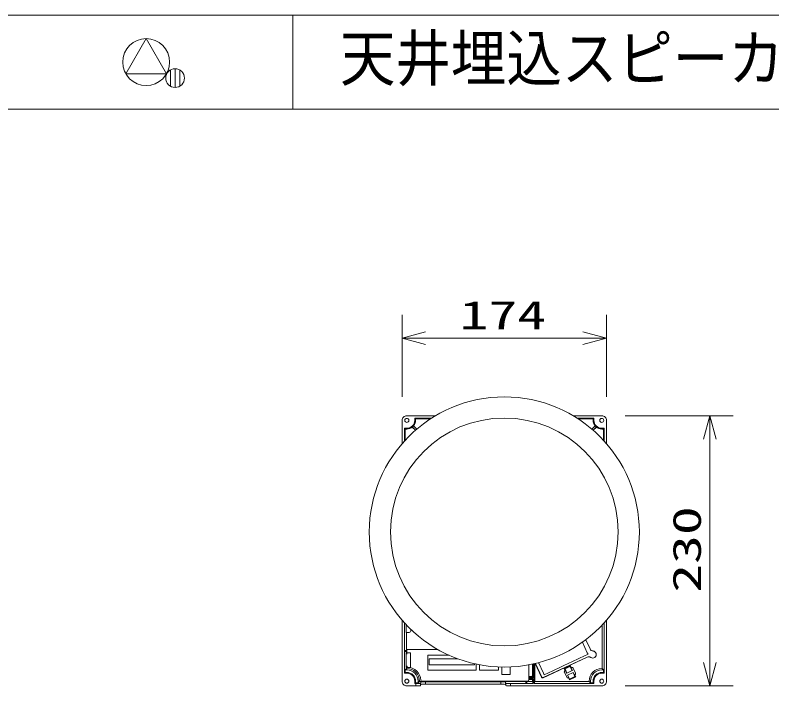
# Model space of a CAD drawing. Units: millimetres on the paper. Extents: x -401 to 401, y -280 to 280.
# Drawn here: x -127.7 to -63.2, y -57.1 to 0 of the extents above; entities that cross this region are included whole.
import ezdxf
from ezdxf.enums import TextEntityAlignment as Align

# ---------------------------------------------------------------- set-up
doc = ezdxf.new("R2010")
doc.units = ezdxf.units.MM
for name, color, linetype, lineweight in [('0-2_MOJI1', 7, 'Continuous', 9), ('0-4_WAKU-M', 7, 'Continuous', 9), ('0-5_(J)SP', 7, 'Continuous', 9), ('0-6_GAIKEI', 4, 'Continuous', 9), ('0-7_SUNPO', 7, 'Continuous', 9)]:
    doc.layers.add(name, color=color, linetype=linetype, lineweight=lineweight)
doc.styles.add('ＭＳ ゴシック', font='')
doc.styles.get('ＭＳ ゴシック').set_extended_font_data('MS Gothic')

# ---------------------------------------------------------------- blocks, each defined once
blk = doc.blocks.new('_OPEN30')
at = {"layer": '0-7_SUNPO'}
blk.add_line((0, 0), (-1, 0), dxfattribs=at)
blk.add_lwpolyline([(-1, 0.2679), (0, 0), (-1, -0.2679)], dxfattribs=at)

msp = doc.modelspace()

# ---------------------------------------------------------------- linework, layer by layer
at = {"layer": '0-4_WAKU-M'}
for p, q in [((-258.003, 0.006), (386.997, 0.006)), ((-104.003, 0.006), (-104.003, -7.994)), ((-258.003, -7.994), (386.997, -7.994))]:
    msp.add_line(p, q, dxfattribs=at)
at = {"layer": '0-5_(J)SP'}
for p, q in [((-114.442, -6.044), (-114.442, -4.658)), ((-114.042, -6.151), (-114.042, -4.551)), ((-113.642, -6.044), (-113.642, -4.658)), ((-113.242, -5.369), (-113.242, -5.333))]:
    msp.add_line(p, q, dxfattribs=at)
msp.add_lwpolyline([(-116.503, -1.994), (-118.235, -4.994), (-114.771, -4.993)], close=True, dxfattribs=at)
for centre, radius in [((-116.503, -3.994), 2), ((-114.042, -5.351), 0.8)]:
    msp.add_circle(centre, radius, dxfattribs=at)
at = {"layer": '0-6_GAIKEI', "color": 7}
for p, q in [((-91.854, -34.094), (-94.304, -34.094)), ((-77.702, -34.094), (-80.151, -34.094)), ((-94.703, -34.493), (-94.703, -36.473)), ((-77.303, -36.473), (-77.303, -34.493)), ((-94.703, -51.514), (-94.703, -56.694)), ((-77.303, -56.694), (-77.303, -51.514)), ((-94.304, -57.094), (-93.543, -57.094)), ((-93.11, -56.974), (-93.143, -57.073)), ((-86.296, -56.954), (-92.71, -56.954)), ((-85.896, -56.974), (-85.863, -57.073)), ((-85.463, -57.094), (-77.702, -57.094))]:
    msp.add_line(p, q, dxfattribs=at)
at = {"layer": '0-6_GAIKEI'}
for p, q in [((-93.628, -34.294), (-93.563, -34.358)), ((-92.181, -34.294), (-93.628, -34.294)), ((-93.628, -34.294), (-93.628, -34.494)), ((-93.628, -34.494), (-93.563, -34.494)), ((-93.563, -34.358), (-92.281, -34.358)), ((-93.563, -34.358), (-93.563, -34.494)), ((-78.378, -34.294), (-79.825, -34.294)), ((-79.725, -34.358), (-78.442, -34.358)), ((-78.378, -34.294), (-78.442, -34.358)), ((-78.442, -34.358), (-78.442, -34.494)), ((-94.503, -35.169), (-94.438, -35.233)), ((-94.503, -36.247), (-94.503, -35.169)), ((-94.438, -35.233), (-94.438, -36.177)), ((-94.303, -35.233), (-94.438, -35.233)), ((-93.84, -35.07), (-93.847, -35.055)), ((-93.569, -35.333), (-93.847, -35.055)), ((-93.573, -35.337), (-93.84, -35.07)), ((-93.727, -34.957), (-93.742, -34.95)), ((-93.456, -35.235), (-93.742, -34.95)), ((-93.727, -34.957), (-93.452, -35.232)), ((-78.279, -34.957), (-78.554, -35.232)), ((-78.433, -35.337), (-78.166, -35.07)), ((-77.703, -35.169), (-77.503, -35.169)), ((-77.703, -35.169), (-77.703, -35.233)), ((-77.568, -35.233), (-77.568, -36.177)), ((-77.503, -36.247), (-77.503, -35.169)), ((-94.503, -56.019), (-94.503, -51.74)), ((-94.374, -52.394), (-94.374, -51.879)), ((-77.683, -55.614), (-77.683, -51.933)), ((-77.503, -56.019), (-77.503, -51.74)), ((-94.374, -52.394), (-94.363, -52.394)), ((-94.363, -52.544), (-94.363, -52.394)), ((-94.103, -52.544), (-94.363, -52.544)), ((-94.323, -54.044), (-94.323, -52.544)), ((-93.953, -52.303), (-93.953, -52.394)), ((-78.938, -54.271), (-79.354, -53.377)), ((-79.065, -53.165), (-78.697, -53.954)), ((-79.062, -53.163), (-78.693, -53.955)), ((-94.323, -54.044), (-94.433, -54.08)), ((-94.433, -54.08), (-94.354, -54.079)), ((-94.433, -54.08), (-94.433, -54.157)), ((-94.303, -54.044), (-94.338, -54.079)), ((-94.338, -54.079), (-94.338, -54.159)), ((-94.303, -54.044), (-94.323, -54.044)), ((-94.303, -54.39), (-94.303, -53.994)), ((-94.303, -53.994), (-91.682, -53.994)), ((-78.693, -53.955), (-78.697, -53.954)), ((-78.45, -54.126), (-78.452, -54.126)), ((-94.433, -54.157), (-94.354, -54.158)), ((-94.323, -54.194), (-94.433, -54.157)), ((-94.374, -55.397), (-94.374, -54.39)), ((-94.363, -54.39), (-94.363, -54.244)), ((-94.303, -54.244), (-94.363, -54.244)), ((-94.303, -54.194), (-94.338, -54.159)), ((-94.323, -54.194), (-94.303, -54.194)), ((-94.323, -54.244), (-94.323, -54.194)), ((-94.303, -54.294), (-93.983, -54.294)), ((-93.983, -54.294), (-93.983, -55.537)), ((-92.503, -55.744), (-92.503, -54.494)), ((-90.693, -54.494), (-92.503, -54.494)), ((-82.694, -56.403), (-78.939, -54.652)), ((-82.689, -56.389), (-78.949, -54.645)), ((-80.311, -55.076), (-79.608, -54.749)), ((-79.608, -54.749), (-78.874, -54.407)), ((-78.949, -54.645), (-78.939, -54.652)), ((-78.874, -54.407), (-78.938, -54.271)), ((-78.65, -54.671), (-78.645, -54.674)), ((-94.363, -55.544), (-94.363, -55.397)), ((-92.403, -54.794), (-89.954, -54.794)), ((-92.403, -54.794), (-92.403, -55.294)), ((-88.553, -55.294), (-92.403, -55.294)), ((-88.553, -55.294), (-88.553, -55.207)), ((-88.403, -55.24), (-88.403, -55.744)), ((-88.103, -55.744), (-88.103, -55.3)), ((-83.903, -55.3), (-83.903, -56.594)), ((-83.606, -55.326), (-83.614, -55.334)), ((-83.614, -55.344), (-83.614, -55.334)), ((-83.614, -55.344), (-83.612, -55.346)), ((-83.61, -56.11), (-83.61, -55.377)), ((-83.606, -55.267), (-83.606, -55.326)), ((-83.603, -55.294), (-83.603, -55.24)), ((-83.463, -55.21), (-83.463, -56.893)), ((-83.403, -56.714), (-83.403, -55.196)), ((-83.37, -55.188), (-82.826, -56.354)), ((-83.36, -55.186), (-82.821, -56.34)), ((-83.088, -55.118), (-82.672, -56.012)), ((-81.172, -55.478), (-81.036, -55.414)), ((-81.036, -55.414), (-80.447, -55.14)), ((-80.908, -55.63), (-80.364, -55.377)), ((-80.447, -55.14), (-80.311, -55.076)), ((-80.364, -55.377), (-80.388, -55.443)), ((-80.364, -55.377), (-80.284, -55.548)), ((-94.503, -56.019), (-94.438, -55.954)), ((-94.503, -56.019), (-94.303, -56.019)), ((-94.438, -55.729), (-94.438, -55.954)), ((-94.303, -55.729), (-94.438, -55.729)), ((-94.303, -55.954), (-94.438, -55.954)), ((-94.103, -55.544), (-94.363, -55.544)), ((-94.323, -55.614), (-94.323, -55.544)), ((-94.303, -55.614), (-94.303, -55.729)), ((-94.303, -56.019), (-94.303, -55.954)), ((-92.503, -55.744), (-88.403, -55.744)), ((-86.503, -55.744), (-88.103, -55.744)), ((-86.503, -55.483), (-86.503, -55.744)), ((-86.203, -56.119), (-86.203, -55.492)), ((-85.503, -55.483), (-85.503, -56.119)), ((-82.672, -56.012), (-82.608, -56.148)), ((-82.608, -56.148), (-81.874, -55.805)), ((-81.874, -55.805), (-81.172, -55.478)), ((-80.908, -55.63), (-80.841, -55.654)), ((-80.908, -55.63), (-80.828, -55.802)), ((-80.886, -55.939), (-80.687, -56.366)), ((-80.778, -55.79), (-80.841, -55.654)), ((-80.795, -55.798), (-80.695, -56.011)), ((-80.691, -56.009), (-80.778, -55.79)), ((-80.695, -56.011), (-80.691, -56.009)), ((-80.615, -56.172), (-80.138, -55.949)), ((-80.308, -55.571), (-80.284, -55.548)), ((-80.308, -55.571), (-80.209, -55.784)), ((-80.274, -55.544), (-80.284, -55.548)), ((-80.209, -55.784), (-80.214, -55.786)), ((-80.142, -55.592), (-79.943, -56.019)), ((-80.133, -55.947), (-80.138, -55.949)), ((-80.138, -55.949), (-80.05, -56.168)), ((-80.133, -55.947), (-80.034, -56.16)), ((-77.683, -55.614), (-77.703, -55.614)), ((-77.568, -55.729), (-77.703, -55.729)), ((-77.568, -55.954), (-77.703, -55.954)), ((-77.703, -56.019), (-77.503, -56.019)), ((-77.683, -55.614), (-77.568, -55.729)), ((-77.568, -55.729), (-77.568, -55.954)), ((-77.503, -56.019), (-77.568, -55.954)), ((-93.628, -56.694), (-93.563, -56.694)), ((-93.628, -56.694), (-93.628, -56.893)), ((-93.563, -56.694), (-93.563, -56.829)), ((-93.338, -56.694), (-93.338, -56.829)), ((-93.223, -56.694), (-93.338, -56.694)), ((-93.223, -56.694), (-93.223, -56.714)), ((-93.007, -56.694), (-84.003, -56.694)), ((-86.203, -56.119), (-85.503, -56.119)), ((-85.943, -56.119), (-85.943, -56.134)), ((-85.763, -56.134), (-85.943, -56.134)), ((-85.763, -56.134), (-85.763, -56.119)), ((-84.203, -56.694), (-84.168, -56.729)), ((-84.203, -56.694), (-84.203, -56.714)), ((-84.053, -56.694), (-84.088, -56.729)), ((-84.053, -56.714), (-84.053, -56.694)), ((-83.703, -56.294), (-83.903, -56.294)), ((-83.903, -56.344), (-83.845, -56.402)), ((-83.903, -56.344), (-83.603, -56.344)), ((-83.845, -56.485), (-83.903, -56.544)), ((-83.603, -56.544), (-83.903, -56.544)), ((-83.845, -56.485), (-83.845, -56.402)), ((-83.745, -56.403), (-83.827, -56.403)), ((-83.745, -56.484), (-83.827, -56.484)), ((-83.543, -56.484), (-83.745, -56.484)), ((-83.614, -56.144), (-83.612, -56.141)), ((-83.614, -56.154), (-83.614, -56.144)), ((-83.606, -56.161), (-83.614, -56.154)), ((-83.606, -56.161), (-83.606, -56.22)), ((-83.603, -56.344), (-83.603, -56.194)), ((-83.603, -56.344), (-83.543, -56.403)), ((-83.543, -56.893), (-83.543, -56.484)), ((-82.821, -56.34), (-82.826, -56.354)), ((-82.689, -56.389), (-82.694, -56.403)), ((-80.619, -56.174), (-80.615, -56.172)), ((-80.619, -56.174), (-80.52, -56.387)), ((-80.615, -56.172), (-80.503, -56.379)), ((-80.544, -56.41), (-80.554, -56.414)), ((-80.52, -56.387), (-80.544, -56.41)), ((-80.544, -56.41), (-80.464, -56.581)), ((-80.44, -56.515), (-80.503, -56.379)), ((-80.464, -56.581), (-80.44, -56.515)), ((-79.987, -56.304), (-80.44, -56.515)), ((-79.987, -56.304), (-80.05, -56.168)), ((-79.991, -56.152), (-80.001, -56.156)), ((-78.668, -56.694), (-78.668, -56.829)), ((-78.442, -56.694), (-78.442, -56.829)), ((-78.378, -56.694), (-78.378, -56.893)), ((-93.628, -56.893), (-93.563, -56.829)), ((-93.543, -56.893), (-93.628, -56.893)), ((-93.563, -56.829), (-93.338, -56.829)), ((-93.543, -56.893), (-93.543, -57.094)), ((-93.338, -56.829), (-93.223, -56.714)), ((-84.203, -56.714), (-93.223, -56.714)), ((-93.11, -56.774), (-93.143, -56.873)), ((-93.143, -56.873), (-93.143, -57.073)), ((-93.11, -56.774), (-93.11, -56.974)), ((-92.71, -56.753), (-92.71, -56.954)), ((-86.296, -56.753), (-92.71, -56.753)), ((-86.296, -56.954), (-86.296, -56.753)), ((-85.463, -56.893), (-85.463, -57.094)), ((-83.543, -56.893), (-85.463, -56.893)), ((-84.203, -56.714), (-84.166, -56.824)), ((-84.168, -56.729), (-84.088, -56.729)), ((-84.166, -56.824), (-84.167, -56.745)), ((-84.09, -56.824), (-84.166, -56.824)), ((-84.053, -56.714), (-84.09, -56.824)), ((-84.09, -56.824), (-84.089, -56.745)), ((-83.603, -56.714), (-84.053, -56.714)), ((-83.543, -56.893), (-83.603, -56.714)), ((-78.378, -56.893), (-83.463, -56.893)), ((-78.668, -56.829), (-78.783, -56.714)), ((-78.668, -56.829), (-78.442, -56.829)), ((-78.378, -56.893), (-78.442, -56.829))]:
    msp.add_line(p, q, dxfattribs=at)
for points in [[(-78.378, -34.294), (-78.378, -34.494), (-78.442, -34.494)], [(-94.503, -35.169), (-94.303, -35.169), (-94.303, -35.233)], [(-78.279, -34.957), (-78.264, -34.95), (-78.55, -35.235)], [(-78.166, -35.07), (-78.159, -35.055), (-78.437, -35.333)], [(-77.503, -35.169), (-77.568, -35.233), (-77.703, -35.233)], [(-83.543, -55.227), (-83.543, -56.403), (-83.745, -56.403)], [(-94.303, -55.614), (-94.323, -55.614), (-94.438, -55.729)], [(-80.325, -55.579), (-80.388, -55.443), (-80.841, -55.654)], [(-80.795, -55.798), (-80.828, -55.802), (-80.837, -55.806)], [(-80.691, -56.009), (-80.214, -55.786), (-80.325, -55.579)], [(-83.543, -56.484), (-83.603, -56.544), (-83.603, -56.714)], [(-78.783, -56.694), (-78.783, -56.714), (-83.403, -56.714), (-83.463, -56.893)], [(-80.464, -56.581), (-79.921, -56.328), (-79.987, -56.304)], [(-80.034, -56.16), (-80.001, -56.156), (-79.921, -56.328)], [(-85.896, -56.974), (-85.896, -56.774), (-85.863, -56.873), (-85.863, -57.073)]]:
    msp.add_lwpolyline(points, dxfattribs=at)
at = {"layer": '0-6_GAIKEI', "color": 7}
for radius in [11.5, 9.7]:
    msp.add_circle((-86.003, -43.994), radius, dxfattribs=at)
at = {"layer": '0-6_GAIKEI'}
for centre, radius in [((-94.303, -34.494), 0.172), ((-77.703, -34.494), 0.172), ((-94.339, -54.077), 0.0015), ((-94.339, -54.16), 0.0015), ((-94.303, -56.694), 0.172), ((-83.844, -56.4), 0.0016), ((-83.844, -56.487), 0.0016), ((-77.703, -56.694), 0.172), ((-84.169, -56.729), 0.0015), ((-84.087, -56.729), 0.0015)]:
    msp.add_circle(centre, radius, dxfattribs=at)
at = {"layer": '0-6_GAIKEI', "color": 7}
for centre, start, end in [((-94.304, -34.493), 89.96455, 180.03545), ((-77.702, -34.493), 359.96455, 90.03545), ((-94.304, -56.694), 179.96455, 270.03545), ((-77.702, -56.694), 269.96455, 0.03545)]:
    msp.add_arc(centre, 0.399, start, end, dxfattribs=at)
at = {"layer": '0-6_GAIKEI'}
for centre, radius, start, end in [((-94.303, -34.494), 0.675, 270, 0), ((-94.303, -34.494), 0.74, 321.21033, 0), ((-77.703, -34.494), 0.74, 180, 218.78967), ((-77.703, -34.494), 0.675, 180, 270), ((-94.303, -34.494), 0.74, 270, 308.78968), ((-94.303, -34.494), 0.723, 309.08073, 320.91927), ((-77.703, -34.494), 0.723, 219.08073, 230.91927), ((-77.703, -34.494), 0.74, 231.21032, 270), ((-94.103, -52.394), 0.15, 270, 318.18941), ((-94.103, -52.394), 0.15, 323.13045, 0), ((-94.369, -53.496), 0.584, 271.45386, 272.31735), ((-94.351, -53.935), 0.144, 272.13262, 274.33835), ((-94.342, -54.056), 0.0224, 274.32741, 278.13907), ((-78.425, -53.827), 0.3, 205.0034, 264.9974), ((-78.421, -53.828), 0.3, 205.00338, 264.61167), ((-78.478, -54.425), 0.3, 236.2086, 84.60925), ((-94.369, -54.741), 0.584, 87.68265, 88.54614), ((-94.351, -54.302), 0.144, 85.66165, 87.86738), ((-94.342, -54.181), 0.0224, 81.86093, 85.67259), ((-78.822, -54.917), 0.301, 55.02282, 114.96984), ((-78.812, -54.924), 0.301, 56.18662, 114.97045), ((-94.203, -55.397), 0.1, 180, 265.58901), ((-83.703, -55.294), 0.1, 0, 30.21944), ((-84.12, -55.377), 0.51, 359.96038, 3.4568), ((-94.303, -56.694), 1.08, 0, 90.00003), ((-94.303, -56.694), 0.965, 0, 90.00003), ((-94.303, -56.694), 0.74, 0, 90), ((-94.303, -56.694), 0.675, 0, 90), ((-94.303, -56.694), 1.2, 4.40069, 85.58821), ((-94.103, -55.394), 0.15, 270, 298.88413), ((-80.795, -55.897), 0.1, 114.99604, 205.00395), ((-80.232, -55.634), 0.1, 24.99604, 115.00395), ((-80.033, -56.061), 0.1, 294.99604, 25.00395), ((-77.703, -56.694), 1.08, 90, 180), ((-77.703, -56.694), 0.965, 90, 180), ((-77.703, -56.694), 0.74, 90, 180), ((-77.703, -56.694), 0.675, 90, 180), ((-93.007, -56.594), 0.1, 184.54417, 270), ((-84.003, -56.594), 0.1, 270, 0), ((-83.842, -56.39), 0.012, 258.02123, 270), ((-83.842, -56.497), 0.012, 90, 101.97877), ((-83.831, -56.245), 0.157, 265.79355, 267.94129), ((-83.831, -56.642), 0.157, 92.05871, 94.20645), ((-83.812, -55.767), 0.636, 267.76129, 268.60358), ((-83.812, -57.12), 0.636, 91.39642, 92.23871), ((-83.703, -56.194), 0.1, 270, 0), ((-84.12, -56.11), 0.51, 356.5432, 0.03962), ((-82.736, -56.312), 0.0998, 204.96452, 295.03548), ((-82.731, -56.298), 0.0998, 204.96452, 295.03548), ((-80.596, -56.324), 0.1, 204.99605, 295.00396), ((-84.19, -56.732), 0.0224, 4.32741, 8.13907), ((-84.751, -56.76), 0.584, 1.45386, 2.31735), ((-84.311, -56.742), 0.144, 2.13262, 4.33835), ((-83.945, -56.742), 0.144, 175.66165, 177.86738), ((-83.505, -56.76), 0.584, 177.68265, 178.54614), ((-84.066, -56.732), 0.0224, 171.86093, 175.67259)]:
    msp.add_arc(centre, radius, start, end, dxfattribs=at)
for centre, start_param, end_param in [((-93.543, -56.872), 4.712397, 6.26573), ((-92.71, -56.774), 1.570805, 3.124138), ((-86.296, -56.774), 0.017455, 1.570787), ((-85.463, -56.872), 3.159048, 4.71238)]:
    msp.add_ellipse(centre, major_axis=(0.4, 0), ratio=0.052408, start_param=start_param, end_param=end_param, dxfattribs=at)
at = {"layer": '0-6_GAIKEI', "color": 7}
for centre, start_param, end_param in [((-93.543, -57.073), 4.712398, 6.26573), ((-92.71, -56.975), 1.570805, 3.124137), ((-86.296, -56.975), 0.017455, 1.570788), ((-85.463, -57.073), 3.159047, 4.71238)]:
    msp.add_ellipse(centre, major_axis=(0.4, 0), ratio=0.052408, start_param=start_param, end_param=end_param, dxfattribs=at)
at = {"layer": '0-7_SUNPO'}
for p, q in [((-94.703, -32.493), (-94.703, -25.494)), ((-77.303, -32.493), (-77.303, -25.494)), ((-92.703, -27.494), (-79.303, -27.494)), ((-75.702, -34.094), (-66.503, -34.094)), ((-68.503, -36.094), (-68.503, -55.094)), ((-75.702, -57.094), (-66.503, -57.094))]:
    msp.add_line(p, q, dxfattribs=at)

# ---------------------------------------------------------------- block references
at = {"layer": '0-7_SUNPO', "xscale": 2, "yscale": 2}
for p, rotation in [((-94.703, -27.494), 180), ((-68.503, -34.094), 90), ((-68.503, -57.094), 270)]:
    msp.add_blockref('_OPEN30', p, dxfattribs=dict(at, rotation=rotation))
msp.add_blockref('_OPEN30', (-77.303, -27.494), dxfattribs=at)

# ---------------------------------------------------------------- texts
at = {"layer": '0-2_MOJI1', "style": 'ＭＳ ゴシック', "width": 0.9}
msp.add_text('天井埋込スピーカー（ＡＴＴ付）', height=3.849, dxfattribs=at).set_placement((-100.003, -6.734), align=Align.BOTTOM_LEFT)
at = {"layer": '0-7_SUNPO', "style": 'ＭＳ ゴシック', "width": 1.5}
msp.add_text('174', height=2.405, dxfattribs=at).set_placement((-89.813, -27.456), align=Align.BOTTOM_LEFT)
msp.add_text('230', height=2.405, rotation=90, dxfattribs=at).set_placement((-68.54, -49.165), align=Align.BOTTOM_LEFT)

doc.saveas('drawing.dxf')
